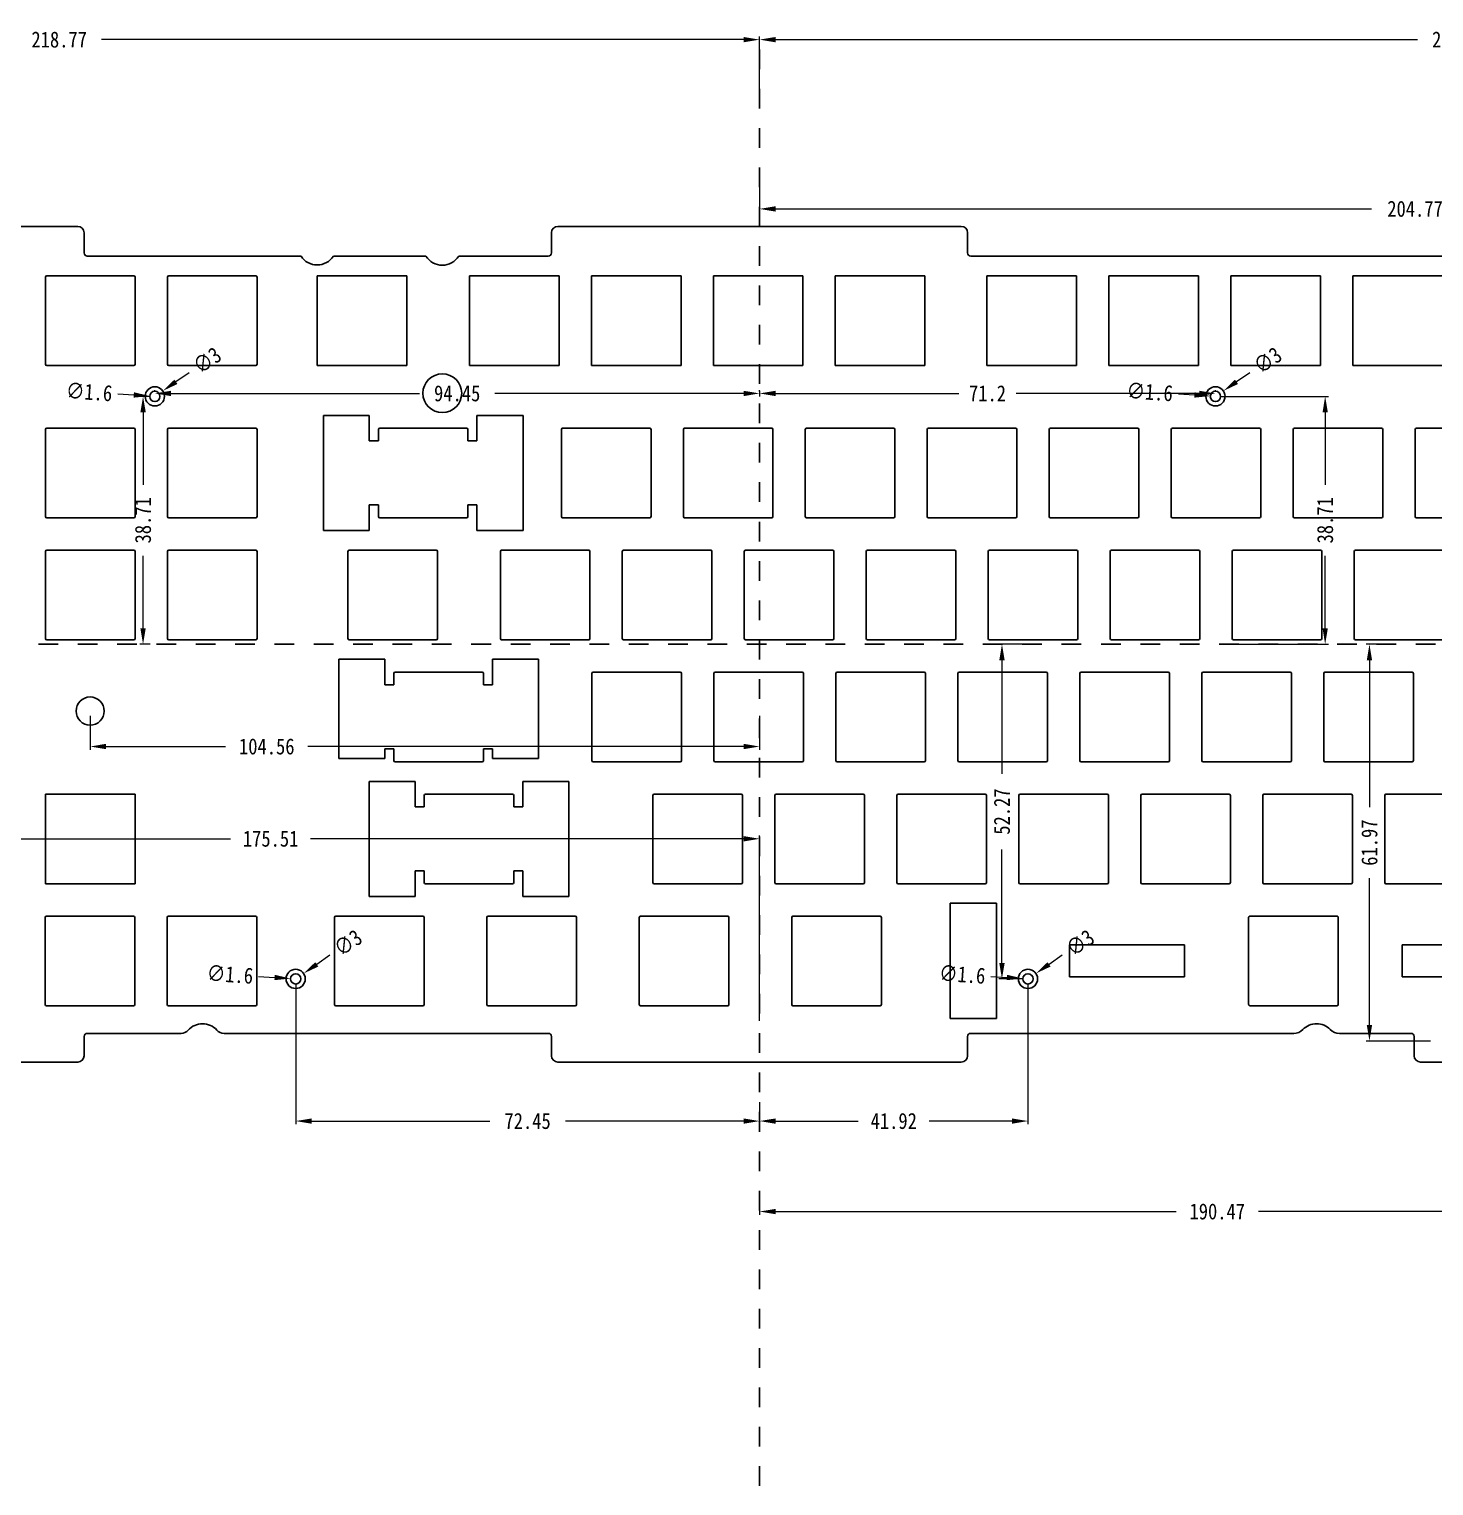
# Model space of a CAD drawing. Header units: millimetres. Extents: x 2158 to 4802, y -120 to 609.
# Drawn here: x 4322.4 to 4541.8, y 164.4 to 392 of the extents above; entities that cross this region are included whole.
import ezdxf

# ---------------------------------------------------------------- set-up
doc = ezdxf.new("R2010")
doc.units = ezdxf.units.MM
doc.header["$LTSCALE"] = 30.734
doc.header["$PDMODE"] = 3
doc.header["$PDSIZE"] = 8
doc.linetypes.add('HIDDEN', pattern=[0.2, 0.1, -0.1])
doc.layers.get('0').update_dxf_attribs({"linetype": 'CONTINUOUS'})
doc.layers.get('Defpoints').update_dxf_attribs({"linetype": 'CONTINUOUS'})
doc.styles.get("Standard").update_dxf_attribs({"font": 'txt', "width": 0.85})
doc.dimstyles.new('YanXiu', dxfattribs={"dimscale": 2.5, "dimtxt": 3, "dimasz": 2, "dimexe": 0.66, "dimexo": 0.66, "dimgap": 0.66, "dimtad": 0, "dimdsep": 46, "dimtxsty": 'STANDARD', "dimcen": 0, "dimclrd": 3, "dimclre": 6, "dimclrt": 3, "dimazin": 2, "dimtm": 1e-09, "dimtfac": 1, "dimtofl": 0, "dimtmove": 0, "dimatfit": 3, "dimfxl": 1, "dimlwd": 5, "dimlwe": 5, "dimarcsym": 0})

# ---------------------------------------------------------------- blocks, each defined once
blk = doc.blocks.new('*D379')
at = {"color": 3, "lineweight": 5}
for p, q in [((4436.46, 390.18), (4436.46, 390.83)), ((4438.96, 390.33), (4539.24, 390.33)), ((4652.73, 390.33), (4552.45, 390.33)), ((4655.23, 328.92), (4655.23, 390.83))]:
    blk.add_line(p, q, dxfattribs=at)
at = {"color": 3}
for points in [[(4438.96, 390.74), (4438.96, 389.91), (4436.46, 390.33)], [(4652.73, 390.74), (4652.73, 389.91), (4655.23, 390.33)]]:
    blk.add_solid(points, dxfattribs=at)
at = {"layer": 'Defpoints', "color": 0}
for p in [(4436.46, 390.33), (4436.46, 389.43), (4655.23, 328.17)]:
    blk.add_point(p, dxfattribs=at)
at = {"color": 3, "insert": (4545.84, 390.33), "char_height": 2.5, "attachment_point": 5}
blk.add_mtext('218.77', dxfattribs=at)
blk = doc.blocks.new('*D380')
at = {"color": 3, "lineweight": 5}
for p, q in [((4217.69, 329.39), (4217.69, 390.83)), ((4220.19, 390.33), (4320.47, 390.33)), ((4433.96, 390.33), (4333.68, 390.33)), ((4436.46, 382.06), (4436.46, 390.83))]:
    blk.add_line(p, q, dxfattribs=at)
at = {"color": 3}
for points in [[(4220.19, 390.74), (4220.19, 389.91), (4217.69, 390.33)], [(4433.96, 390.74), (4433.96, 389.91), (4436.46, 390.33)]]:
    blk.add_solid(points, dxfattribs=at)
at = {"layer": 'Defpoints', "color": 0}
for p in [(4436.46, 390.33), (4436.46, 381.31), (4217.69, 328.64)]:
    blk.add_point(p, dxfattribs=at)
at = {"color": 3, "insert": (4327.07, 390.33), "char_height": 2.5, "attachment_point": 5}
blk.add_mtext('218.77', dxfattribs=at)
blk = doc.blocks.new('*D382')
at = {"color": 3, "lineweight": 5}
for p, q in [((4341.26, 334.61), (4339.67, 334.61)), ((4340.17, 332.11), (4340.17, 320.8)), ((4340.17, 298.39), (4340.17, 309.71)), ((4341.26, 295.89), (4339.67, 295.89))]:
    blk.add_line(p, q, dxfattribs=at)
at = {"color": 3}
for points in [[(4339.75, 332.11), (4340.59, 332.11), (4340.17, 334.61)], [(4339.75, 298.39), (4340.59, 298.39), (4340.17, 295.89)]]:
    blk.add_solid(points, dxfattribs=at)
at = {"layer": 'Defpoints', "color": 0}
for p in [(4342.01, 334.61), (4340.17, 295.89), (4342.01, 295.89)]:
    blk.add_point(p, dxfattribs=at)
at = {"color": 3, "insert": (4340.17, 315.25), "char_height": 2.5, "attachment_point": 5, "rotation": 90}
blk.add_mtext('38.71', dxfattribs=at)
blk = doc.blocks.new('*D337')
at = {"color": 3, "lineweight": 5}
for p, q in [((4342.01, 335.36), (4342.01, 335.57)), ((4344.51, 335.07), (4383.33, 335.07)), ((4433.96, 335.07), (4395.13, 335.07)), ((4436.46, 335.36), (4436.46, 335.57))]:
    blk.add_line(p, q, dxfattribs=at)
at = {"color": 3}
for points in [[(4344.51, 335.48), (4344.51, 334.65), (4342.01, 335.07)], [(4433.96, 335.48), (4433.96, 334.65), (4436.46, 335.07)]]:
    blk.add_solid(points, dxfattribs=at)
at = {"layer": 'Defpoints', "color": 0}
for p in [(4342.01, 334.61), (4436.46, 335.07), (4436.46, 334.61)]:
    blk.add_point(p, dxfattribs=at)
at = {"color": 3, "insert": (4389.23, 335.07), "char_height": 2.5, "attachment_point": 5}
blk.add_mtext('94.45', dxfattribs=at)
blk = doc.blocks.new('*D383')
at = {"color": 3, "lineweight": 5}
for p, q in [((4436.46, 370.33), (4436.46, 363.39)), ((4641.23, 335.36), (4641.23, 364.39)), ((4438.96, 363.89), (4532.06, 363.89)), ((4638.73, 363.89), (4545.63, 363.89))]:
    blk.add_line(p, q, dxfattribs=at)
at = {"color": 3}
for points in [[(4438.96, 364.31), (4438.96, 363.47), (4436.46, 363.89)], [(4638.73, 364.31), (4638.73, 363.47), (4641.23, 363.89)]]:
    blk.add_solid(points, dxfattribs=at)
at = {"layer": 'Defpoints', "color": 0}
for p in [(4436.46, 371.08), (4436.46, 363.89), (4641.23, 334.61)]:
    blk.add_point(p, dxfattribs=at)
at = {"color": 3, "insert": (4538.84, 363.89), "char_height": 2.5, "attachment_point": 5}
blk.add_mtext('204.77', dxfattribs=at)
blk = doc.blocks.new('*D385')
at = {"color": 3, "lineweight": 5}
for p, q in [((4626.93, 242.87), (4626.93, 206.79)), ((4436.46, 209.33), (4436.46, 206.79)), ((4438.96, 207.29), (4501.52, 207.29)), ((4624.43, 207.29), (4514.38, 207.29))]:
    blk.add_line(p, q, dxfattribs=at)
at = {"color": 3}
for points in [[(4438.96, 207.7), (4438.96, 206.87), (4436.46, 207.29)], [(4624.43, 207.7), (4624.43, 206.87), (4626.93, 207.29)]]:
    blk.add_solid(points, dxfattribs=at)
at = {"layer": 'Defpoints', "color": 0}
for p in [(4626.93, 243.62), (4436.46, 210.08), (4436.46, 207.29)]:
    blk.add_point(p, dxfattribs=at)
at = {"color": 3, "insert": (4507.95, 207.29), "char_height": 2.5, "attachment_point": 5}
blk.add_mtext('190.47', dxfattribs=at)
blk = doc.blocks.new('*D386')
at = {"color": 3, "lineweight": 5}
for p, q in [((4477.63, 295.89), (4473.82, 295.89)), ((4474.32, 293.39), (4474.32, 275.66)), ((4474.32, 246.12), (4474.32, 263.86)), ((4477.63, 243.62), (4473.82, 243.62))]:
    blk.add_line(p, q, dxfattribs=at)
at = {"color": 3}
for points in [[(4473.9, 293.39), (4474.74, 293.39), (4474.32, 295.89)], [(4473.9, 246.12), (4474.74, 246.12), (4474.32, 243.62)]]:
    blk.add_solid(points, dxfattribs=at)
at = {"layer": 'Defpoints', "color": 0}
for p in [(4474.32, 295.89), (4478.38, 295.89), (4478.38, 243.62)]:
    blk.add_point(p, dxfattribs=at)
at = {"color": 3, "insert": (4474.32, 269.76), "char_height": 2.5, "attachment_point": 5, "rotation": 90}
blk.add_mtext('52.27', dxfattribs=at)
blk = doc.blocks.new('*D387')
at = {"color": 3, "lineweight": 5}
for p, q in [((4478.38, 242.87), (4478.38, 220.92)), ((4436.46, 224.38), (4436.46, 220.92)), ((4438.96, 221.42), (4451.87, 221.42)), ((4475.88, 221.42), (4462.97, 221.42))]:
    blk.add_line(p, q, dxfattribs=at)
at = {"color": 3}
for points in [[(4438.96, 221.83), (4438.96, 221), (4436.46, 221.42)], [(4475.88, 221.83), (4475.88, 221), (4478.38, 221.42)]]:
    blk.add_solid(points, dxfattribs=at)
at = {"layer": 'Defpoints', "color": 0}
for p in [(4478.38, 243.62), (4436.46, 225.13), (4436.46, 221.42)]:
    blk.add_point(p, dxfattribs=at)
at = {"color": 3, "insert": (4457.42, 221.42), "char_height": 2.5, "attachment_point": 5}
blk.add_mtext('41.92', dxfattribs=at)
blk = doc.blocks.new('*D388')
at = {"color": 3, "lineweight": 5}
for p, q in [((4364.01, 242.87), (4364.01, 220.92)), ((4366.51, 221.42), (4394.33, 221.42)), ((4433.96, 221.42), (4406.13, 221.42)), ((4436.46, 222.17), (4436.46, 221.92))]:
    blk.add_line(p, q, dxfattribs=at)
at = {"color": 3}
for points in [[(4366.51, 221.83), (4366.51, 221), (4364.01, 221.42)], [(4433.96, 221.83), (4433.96, 221), (4436.46, 221.42)]]:
    blk.add_solid(points, dxfattribs=at)
at = {"layer": 'Defpoints', "color": 0}
for p in [(4364.01, 243.62), (4364.01, 221.42), (4436.46, 221.42)]:
    blk.add_point(p, dxfattribs=at)
at = {"color": 3, "insert": (4400.23, 221.42), "char_height": 2.5, "attachment_point": 5}
blk.add_mtext('72.45', dxfattribs=at)
blk = doc.blocks.new('*D389')
at = {"color": 3, "lineweight": 5}
for p, q in [((4260.95, 244.37), (4260.95, 266.01)), ((4263.45, 265.51), (4353.83, 265.51)), ((4433.96, 265.51), (4366.34, 265.51)), ((4436.46, 237.05), (4436.46, 266.01))]:
    blk.add_line(p, q, dxfattribs=at)
at = {"color": 3}
for points in [[(4263.45, 265.93), (4263.45, 265.09), (4260.95, 265.51)], [(4433.96, 265.93), (4433.96, 265.09), (4436.46, 265.51)]]:
    blk.add_solid(points, dxfattribs=at)
at = {"layer": 'Defpoints', "color": 0}
for p in [(4436.46, 265.51), (4260.95, 243.62), (4436.46, 236.3)]:
    blk.add_point(p, dxfattribs=at)
at = {"color": 3, "insert": (4360.09, 265.51), "char_height": 2.5, "attachment_point": 5}
blk.add_mtext('175.51', dxfattribs=at)
blk = doc.blocks.new('*D390')
at = {"color": 3, "lineweight": 5}
for p, q in [((4331.9, 284.71), (4331.9, 279.42)), ((4436.46, 284.71), (4436.46, 279.42)), ((4334.4, 279.92), (4353.06, 279.92)), ((4433.96, 279.92), (4365.92, 279.92))]:
    blk.add_line(p, q, dxfattribs=at)
at = {"color": 3}
for points in [[(4334.4, 280.34), (4334.4, 279.5), (4331.9, 279.92)], [(4433.96, 280.34), (4433.96, 279.5), (4436.46, 279.92)]]:
    blk.add_solid(points, dxfattribs=at)
at = {"layer": 'Defpoints', "color": 0}
for p in [(4331.9, 285.46), (4436.46, 285.46), (4436.46, 279.92)]:
    blk.add_point(p, dxfattribs=at)
at = {"color": 3, "insert": (4359.49, 279.92), "char_height": 2.5, "attachment_point": 5}
blk.add_mtext('104.56', dxfattribs=at)
blk = doc.blocks.new('*D391')
at = {"color": 3, "lineweight": 5}
for p, q in [((4535.21, 295.89), (4531.22, 295.89)), ((4531.72, 293.39), (4531.72, 270.45)), ((4531.72, 236.42), (4531.72, 259.36)), ((4541.25, 233.92), (4531.22, 233.92))]:
    blk.add_line(p, q, dxfattribs=at)
at = {"color": 3}
for points in [[(4531.3, 293.39), (4532.13, 293.39), (4531.72, 295.89)], [(4531.3, 236.42), (4532.13, 236.42), (4531.72, 233.92)]]:
    blk.add_solid(points, dxfattribs=at)
at = {"layer": 'Defpoints', "color": 0}
for p in [(4531.72, 295.89), (4535.96, 295.89), (4542, 233.92)]:
    blk.add_point(p, dxfattribs=at)
at = {"color": 3, "insert": (4531.72, 264.91), "char_height": 2.5, "attachment_point": 5, "rotation": 90}
blk.add_mtext('61.97', dxfattribs=at)
blk = doc.blocks.new('*D407')
at = {"color": 3, "lineweight": 5}
for p, q in [((4436.46, 335.48), (4436.46, 334.57)), ((4438.96, 335.07), (4467.58, 335.07)), ((4505.16, 335.07), (4476.54, 335.07)), ((4507.66, 335.36), (4507.66, 335.57))]:
    blk.add_line(p, q, dxfattribs=at)
at = {"color": 3}
for points in [[(4438.96, 335.48), (4438.96, 334.65), (4436.46, 335.07)], [(4505.16, 335.48), (4505.16, 334.65), (4507.66, 335.07)]]:
    blk.add_solid(points, dxfattribs=at)
at = {"layer": 'Defpoints', "color": 0}
for p in [(4436.46, 336.23), (4436.46, 335.07), (4507.66, 334.61)]:
    blk.add_point(p, dxfattribs=at)
at = {"color": 3, "insert": (4472.06, 335.07), "char_height": 2.5, "attachment_point": 5}
blk.add_mtext('71.2', dxfattribs=at)
blk = doc.blocks.new('*D408')
at = {"color": 3, "lineweight": 5}
for p, q in [((4508.41, 334.61), (4525.3, 334.61)), ((4524.8, 332.11), (4524.8, 320.8)), ((4524.8, 298.39), (4524.8, 309.71)), ((4510.12, 295.89), (4525.3, 295.89))]:
    blk.add_line(p, q, dxfattribs=at)
at = {"color": 3}
for points in [[(4524.39, 332.11), (4525.22, 332.11), (4524.8, 334.61)], [(4524.39, 298.39), (4525.22, 298.39), (4524.8, 295.89)]]:
    blk.add_solid(points, dxfattribs=at)
at = {"layer": 'Defpoints', "color": 0}
for p in [(4507.66, 334.61), (4509.37, 295.89), (4524.8, 295.89)]:
    blk.add_point(p, dxfattribs=at)
at = {"color": 3, "insert": (4524.8, 315.25), "char_height": 2.5, "attachment_point": 5, "rotation": 90}
blk.add_mtext('38.71', dxfattribs=at)
blk = doc.blocks.new('*D340')
at = {"color": 3, "lineweight": 5}
blk.add_line((4513.01, 338.3), (4510.95, 336.88), dxfattribs=at)
at = {"color": 3}
blk.add_solid([(4510.72, 337.22), (4511.19, 336.54), (4508.9, 335.46)], dxfattribs=at)
at = {"layer": 'Defpoints', "color": 0}
for p in [(4508.9, 335.46), (4506.43, 333.76)]:
    blk.add_point(p, dxfattribs=at)
at = {"color": 3, "insert": (4515.83, 340.24), "char_height": 2.5, "attachment_point": 5, "rotation": 34.5956}
blk.add_mtext('∅3', dxfattribs=at)
blk = doc.blocks.new('*D341')
at = {"color": 3, "lineweight": 5}
blk.add_line((4501.87, 335), (4504.37, 334.83), dxfattribs=at)
at = {"color": 3}
blk.add_solid([(4504.4, 335.25), (4504.34, 334.41), (4506.86, 334.66)], dxfattribs=at)
at = {"layer": 'Defpoints', "color": 0}
for p in [(4506.86, 334.66), (4508.46, 334.55)]:
    blk.add_point(p, dxfattribs=at)
at = {"color": 3, "insert": (4497.4, 335.3), "char_height": 2.5, "attachment_point": 5, "rotation": 356.1306}
blk.add_mtext('∅1.6', dxfattribs=at)
blk = doc.blocks.new('*D342')
at = {"color": 3, "lineweight": 5}
blk.add_line((4347.36, 338.3), (4345.3, 336.88), dxfattribs=at)
at = {"color": 3}
blk.add_solid([(4345.06, 337.22), (4345.54, 336.54), (4343.24, 335.46)], dxfattribs=at)
at = {"layer": 'Defpoints', "color": 0}
for p in [(4343.24, 335.46), (4340.77, 333.76)]:
    blk.add_point(p, dxfattribs=at)
at = {"color": 3, "insert": (4350.18, 340.24), "char_height": 2.5, "attachment_point": 5, "rotation": 34.5956}
blk.add_mtext('∅3', dxfattribs=at)
blk = doc.blocks.new('*D343')
at = {"color": 3, "lineweight": 5}
blk.add_line((4336.22, 335), (4338.72, 334.83), dxfattribs=at)
at = {"color": 3}
blk.add_solid([(4338.74, 335.25), (4338.69, 334.41), (4341.21, 334.66)], dxfattribs=at)
at = {"layer": 'Defpoints', "color": 0}
for p in [(4341.21, 334.66), (4342.81, 334.55)]:
    blk.add_point(p, dxfattribs=at)
at = {"color": 3, "insert": (4331.75, 335.3), "char_height": 2.5, "attachment_point": 5, "rotation": 356.1306}
blk.add_mtext('∅1.6', dxfattribs=at)
blk = doc.blocks.new('*D348')
at = {"color": 3, "lineweight": 5}
blk.add_line((4369.36, 247.31), (4367.3, 245.89), dxfattribs=at)
at = {"color": 3}
blk.add_solid([(4367.06, 246.24), (4367.54, 245.55), (4365.24, 244.47)], dxfattribs=at)
at = {"layer": 'Defpoints', "color": 0}
for p in [(4365.24, 244.47), (4362.77, 242.77)]:
    blk.add_point(p, dxfattribs=at)
at = {"color": 3, "insert": (4372.18, 249.26), "char_height": 2.5, "attachment_point": 5, "rotation": 34.5956}
blk.add_mtext('∅3', dxfattribs=at)
blk = doc.blocks.new('*D349')
at = {"color": 3, "lineweight": 5}
blk.add_line((4358.22, 244.01), (4360.72, 243.84), dxfattribs=at)
at = {"color": 3}
blk.add_solid([(4360.74, 244.26), (4360.69, 243.43), (4363.21, 243.68)], dxfattribs=at)
at = {"layer": 'Defpoints', "color": 0}
for p in [(4363.21, 243.68), (4364.81, 243.57)]:
    blk.add_point(p, dxfattribs=at)
at = {"color": 3, "insert": (4353.75, 244.32), "char_height": 2.5, "attachment_point": 5, "rotation": 356.1306}
blk.add_mtext('∅1.6', dxfattribs=at)
blk = doc.blocks.new('*D350')
at = {"color": 3, "linetype": 'Continuous', "lineweight": 5}
blk.add_line((4483.73, 247.31), (4481.67, 245.89), dxfattribs=at)
at = {"color": 3, "linetype": 'Continuous'}
blk.add_solid([(4481.44, 246.24), (4481.91, 245.55), (4479.61, 244.47)], dxfattribs=at)
at = {"layer": 'Defpoints', "color": 0, "linetype": 'Continuous'}
for p in [(4479.61, 244.47), (4477.14, 242.77)]:
    blk.add_point(p, dxfattribs=at)
at = {"color": 3, "linetype": 'Continuous', "insert": (4486.55, 249.26), "char_height": 2.5, "attachment_point": 5, "rotation": 34.5956}
blk.add_mtext('∅3', dxfattribs=at)
blk = doc.blocks.new('*D351')
at = {"color": 3, "linetype": 'Continuous', "lineweight": 5}
blk.add_line((4472.59, 244.01), (4475.09, 243.84), dxfattribs=at)
at = {"color": 3, "linetype": 'Continuous'}
blk.add_solid([(4475.12, 244.26), (4475.06, 243.43), (4477.58, 243.68)], dxfattribs=at)
at = {"layer": 'Defpoints', "color": 0, "linetype": 'Continuous'}
for p in [(4477.58, 243.68), (4479.18, 243.57)]:
    blk.add_point(p, dxfattribs=at)
at = {"color": 3, "linetype": 'Continuous', "insert": (4468.12, 244.32), "char_height": 2.5, "attachment_point": 5, "rotation": 356.1306}
blk.add_mtext('∅1.6', dxfattribs=at)

msp = doc.modelspace()

# ---------------------------------------------------------------- linework, layer by layer
at = {"color": 6, "linetype": 'HIDDEN'}
for p, q in [((4436.45932, 164.44182), (4436.45932, 389.42887)), ((4726.44068, 295.89429), (4208.18146, 295.89429))]:
    msp.add_line(p, q, dxfattribs=at)
at = {"color": 7, "linetype": 'Continuous'}
for p, q in [((4266.85649, 361.16619), (4329.95649, 361.16619)), ((4330.95649, 357.00946), (4330.95649, 360.16619)), ((4403.96099, 360.16619), (4403.96099, 357.00946)), ((4404.96099, 361.16619), (4467.96099, 361.16619)), ((4468.96099, 357.00946), (4468.96099, 360.16619)), ((4331.45649, 356.50946), (4364.83987, 356.50946)), ((4369.89034, 356.50946), (4384.3426, 356.50946)), ((4389.46761, 356.50946), (4403.46099, 356.50946)), ((4469.46099, 356.50946), (4550.72382, 356.50946)), ((4324.91858, 353.22909), (4324.91858, 339.62909)), ((4338.71858, 353.42909), (4325.11858, 353.42909)), ((4338.91858, 339.62909), (4338.91858, 353.22909)), ((4343.96858, 353.22909), (4343.96858, 339.62909)), ((4357.76858, 353.42909), (4344.16858, 353.42909)), ((4357.96858, 339.62909), (4357.96858, 353.22909)), ((4367.35382, 339.42909), (4367.35382, 353.42909)), ((4367.35382, 353.42909), (4381.35382, 353.42909)), ((4381.35382, 353.42909), (4381.35382, 339.42909)), ((4391.14182, 339.42909), (4391.14182, 353.42909)), ((4391.14182, 353.42909), (4405.14182, 353.42909)), ((4405.14182, 353.42909), (4405.14182, 339.42909)), ((4410.19182, 339.42909), (4410.19182, 353.42909)), ((4410.19182, 353.42909), (4424.19182, 353.42909)), ((4424.19182, 353.42909), (4424.19182, 339.42909)), ((4429.24182, 339.42909), (4429.24182, 353.42909)), ((4429.24182, 353.42909), (4443.24182, 353.42909)), ((4443.24182, 353.42909), (4443.24182, 339.42909)), ((4448.29182, 339.42909), (4448.29182, 353.42909)), ((4448.29182, 353.42909), (4462.29182, 353.42909)), ((4462.29182, 353.42909), (4462.29182, 339.42909)), ((4471.95182, 339.42909), (4471.95182, 353.42909)), ((4471.95182, 353.42909), (4485.95182, 353.42909)), ((4485.95182, 353.42909), (4485.95182, 339.42909)), ((4491.00182, 339.42909), (4491.00182, 353.42909)), ((4491.00182, 353.42909), (4505.00182, 353.42909)), ((4505.00182, 353.42909), (4505.00182, 339.42909)), ((4510.05182, 353.42909), (4524.05182, 353.42909)), ((4510.05182, 339.42909), (4510.05182, 353.42909)), ((4524.05182, 353.42909), (4524.05182, 339.42909)), ((4529.10182, 353.42909), (4543.10182, 353.42909)), ((4529.10182, 339.42909), (4529.10182, 353.42909)), ((4325.11858, 339.42909), (4338.71858, 339.42909)), ((4344.16858, 339.42909), (4357.76858, 339.42909)), ((4381.35382, 339.42909), (4367.35382, 339.42909)), ((4405.14182, 339.42909), (4391.14182, 339.42909)), ((4424.19182, 339.42909), (4410.19182, 339.42909)), ((4443.24182, 339.42909), (4429.24182, 339.42909)), ((4462.29182, 339.42909), (4448.29182, 339.42909)), ((4485.95182, 339.42909), (4471.95182, 339.42909)), ((4505.00182, 339.42909), (4491.00182, 339.42909)), ((4524.05182, 339.42909), (4510.05182, 339.42909)), ((4543.10182, 339.42909), (4529.10182, 339.42909)), ((4375.49546, 331.64574), (4368.35218, 331.64574)), ((4368.35218, 331.64574), (4368.35218, 313.64574)), ((4375.49546, 327.64574), (4375.49546, 331.64574)), ((4392.32382, 331.64574), (4392.32382, 327.64574)), ((4399.52382, 331.64574), (4392.32382, 331.64574)), ((4399.52382, 313.64574), (4399.52382, 331.64574)), ((4324.91882, 329.43074), (4324.91882, 315.83074)), ((4338.71882, 329.63074), (4325.11882, 329.63074)), ((4338.91882, 315.83074), (4338.91882, 329.43074)), ((4343.96882, 329.43074), (4343.96882, 315.83074)), ((4357.76882, 329.63074), (4344.16882, 329.63074)), ((4357.96882, 315.83074), (4357.96882, 329.43074)), ((4376.93882, 327.64574), (4375.49546, 327.64574)), ((4376.93882, 327.64574), (4376.93882, 329.43074)), ((4377.13882, 329.63074), (4390.70882, 329.63074)), ((4390.90882, 329.43074), (4390.90882, 327.64574)), ((4392.32382, 327.64574), (4390.90882, 327.64574)), ((4405.50382, 329.43074), (4405.50382, 315.83074)), ((4419.30382, 329.63074), (4405.70382, 329.63074)), ((4419.50382, 315.83074), (4419.50382, 329.43074)), ((4424.55382, 329.43074), (4424.55382, 315.83074)), ((4438.35382, 329.63074), (4424.75382, 329.63074)), ((4438.55382, 315.83074), (4438.55382, 329.43074)), ((4443.60382, 329.43074), (4443.60382, 315.83074)), ((4457.40382, 329.63074), (4443.80382, 329.63074)), ((4457.60382, 315.83074), (4457.60382, 329.43074)), ((4462.65382, 329.43074), (4462.65382, 315.83074)), ((4476.45382, 329.63074), (4462.85382, 329.63074)), ((4476.65382, 315.83074), (4476.65382, 329.43074)), ((4481.70382, 329.43074), (4481.70382, 315.83074)), ((4495.50382, 329.63074), (4481.90382, 329.63074)), ((4495.70382, 315.83074), (4495.70382, 329.43074)), ((4500.75382, 329.43074), (4500.75382, 315.83074)), ((4514.55382, 329.63074), (4500.95382, 329.63074)), ((4514.75382, 315.83074), (4514.75382, 329.43074)), ((4519.80382, 329.43074), (4519.80382, 315.83074)), ((4533.60382, 329.63074), (4520.00382, 329.63074)), ((4533.80382, 315.83074), (4533.80382, 329.43074)), ((4538.85382, 329.43074), (4538.85382, 315.83074)), ((4552.65382, 329.63074), (4539.05382, 329.63074)), ((4375.49546, 317.64574), (4376.93882, 317.64574)), ((4375.49546, 313.64574), (4375.49546, 317.64574)), ((4376.93882, 315.83074), (4376.93882, 317.64574)), ((4390.90882, 317.64574), (4392.32382, 317.64574)), ((4390.90882, 317.64574), (4390.90882, 315.83074)), ((4392.32382, 317.64574), (4392.32382, 313.64574)), ((4325.11882, 315.63074), (4338.71882, 315.63074)), ((4344.16882, 315.63074), (4357.76882, 315.63074)), ((4390.70882, 315.63074), (4377.13882, 315.63074)), ((4405.70382, 315.63074), (4419.30382, 315.63074)), ((4424.75382, 315.63074), (4438.35382, 315.63074)), ((4443.80382, 315.63074), (4457.40382, 315.63074)), ((4462.85382, 315.63074), (4476.45382, 315.63074)), ((4481.90382, 315.63074), (4495.50382, 315.63074)), ((4500.95382, 315.63074), (4514.55382, 315.63074)), ((4520.00382, 315.63074), (4533.60382, 315.63074)), ((4539.05382, 315.63074), (4552.65382, 315.63074)), ((4368.35218, 313.64574), (4375.49546, 313.64574)), ((4392.32382, 313.64574), (4399.52382, 313.64574)), ((4324.91882, 310.38074), (4324.91882, 296.78074)), ((4338.71882, 310.58074), (4325.11882, 310.58074)), ((4338.91882, 296.78074), (4338.91882, 310.38074)), ((4343.96882, 310.38074), (4343.96882, 296.78074)), ((4357.76882, 310.58074), (4344.16882, 310.58074)), ((4357.96882, 296.78074), (4357.96882, 310.38074)), ((4372.17382, 310.38074), (4372.17382, 296.78074)), ((4385.97382, 310.58074), (4372.37382, 310.58074)), ((4386.17382, 296.78074), (4386.17382, 310.38074)), ((4395.97382, 310.38074), (4395.97382, 296.78074)), ((4409.77382, 310.58074), (4396.17382, 310.58074)), ((4409.97382, 296.78074), (4409.97382, 310.38074)), ((4415.02382, 310.38074), (4415.02382, 296.78074)), ((4428.82382, 310.58074), (4415.22382, 310.58074)), ((4429.02382, 296.78074), (4429.02382, 310.38074)), ((4434.07382, 310.38074), (4434.07382, 296.78074)), ((4447.87382, 310.58074), (4434.27382, 310.58074)), ((4448.07382, 296.78074), (4448.07382, 310.38074)), ((4453.12382, 310.38074), (4453.12382, 296.78074)), ((4466.92382, 310.58074), (4453.32382, 310.58074)), ((4467.12382, 296.78074), (4467.12382, 310.38074)), ((4472.17382, 310.38074), (4472.17382, 296.78074)), ((4485.97382, 310.58074), (4472.37382, 310.58074)), ((4486.17382, 296.78074), (4486.17382, 310.38074)), ((4491.22382, 310.38074), (4491.22382, 296.78074)), ((4505.02382, 310.58074), (4491.42382, 310.58074)), ((4505.22382, 296.78074), (4505.22382, 310.38074)), ((4510.27382, 310.38074), (4510.27382, 296.78074)), ((4524.07382, 310.58074), (4510.47382, 310.58074)), ((4524.27382, 296.78074), (4524.27382, 310.38074)), ((4529.32382, 310.38074), (4529.32382, 296.78074)), ((4543.12382, 310.58074), (4529.52382, 310.58074)), ((4325.11882, 296.58074), (4338.71882, 296.58074)), ((4344.16882, 296.58074), (4357.76882, 296.58074)), ((4372.37382, 296.58074), (4385.97382, 296.58074)), ((4396.17382, 296.58074), (4409.77382, 296.58074)), ((4415.22382, 296.58074), (4428.82382, 296.58074)), ((4434.27382, 296.58074), (4447.87382, 296.58074)), ((4453.32382, 296.58074), (4466.92382, 296.58074)), ((4472.37382, 296.58074), (4485.97382, 296.58074)), ((4491.42382, 296.58074), (4505.02382, 296.58074)), ((4510.47382, 296.58074), (4524.07382, 296.58074)), ((4529.52382, 296.58074), (4543.12382, 296.58074)), ((4377.92382, 293.54574), (4370.72382, 293.54574)), ((4370.72382, 293.54574), (4370.72382, 278.04574)), ((4377.92382, 289.54574), (4377.92382, 293.54574)), ((4401.92382, 293.54574), (4394.72382, 293.54574)), ((4394.72382, 293.54574), (4394.72382, 289.54574)), ((4401.92382, 278.04574), (4401.92382, 293.54574)), ((4379.32382, 289.54574), (4379.32382, 291.33074)), ((4379.52382, 291.53074), (4393.12382, 291.53074)), ((4393.32382, 291.33074), (4393.32382, 289.54574)), ((4410.27382, 291.33074), (4410.27382, 277.73074)), ((4424.07382, 291.53074), (4410.47382, 291.53074)), ((4424.27382, 277.73074), (4424.27382, 291.33074)), ((4429.32382, 291.33074), (4429.32382, 277.73074)), ((4443.12382, 291.53074), (4429.52382, 291.53074)), ((4443.32382, 277.73074), (4443.32382, 291.33074)), ((4448.37382, 291.33074), (4448.37382, 277.73074)), ((4462.17382, 291.53074), (4448.57382, 291.53074)), ((4462.37382, 277.73074), (4462.37382, 291.33074)), ((4467.42382, 291.33074), (4467.42382, 277.73074)), ((4481.22382, 291.53074), (4467.62382, 291.53074)), ((4481.42382, 277.73074), (4481.42382, 291.33074)), ((4486.47382, 291.33074), (4486.47382, 277.73074)), ((4500.27382, 291.53074), (4486.67382, 291.53074)), ((4500.47382, 277.73074), (4500.47382, 291.33074)), ((4505.52382, 291.33074), (4505.52382, 277.73074)), ((4519.32382, 291.53074), (4505.72382, 291.53074)), ((4519.52382, 277.73074), (4519.52382, 291.33074)), ((4524.57382, 291.33074), (4524.57382, 277.73074)), ((4538.37382, 291.53074), (4524.77382, 291.53074)), ((4538.57382, 277.73074), (4538.57382, 291.33074)), ((4379.32382, 289.54574), (4377.92382, 289.54574)), ((4394.72382, 289.54574), (4393.32382, 289.54574)), ((4370.72382, 278.04574), (4377.92382, 278.04574)), ((4377.92382, 279.54574), (4379.32382, 279.54574)), ((4377.92382, 278.04574), (4377.92382, 279.54574)), ((4379.32382, 277.73074), (4379.32382, 279.54574)), ((4393.32382, 279.54574), (4394.72382, 279.54574)), ((4393.32382, 279.54574), (4393.32382, 277.73074)), ((4394.72382, 279.54574), (4394.72382, 278.04574)), ((4394.72382, 278.04574), (4401.92382, 278.04574)), ((4393.12382, 277.53074), (4379.52382, 277.53074)), ((4410.47382, 277.53074), (4424.07382, 277.53074)), ((4429.52382, 277.53074), (4443.12382, 277.53074)), ((4448.57382, 277.53074), (4462.17382, 277.53074)), ((4467.62382, 277.53074), (4481.22382, 277.53074)), ((4486.67382, 277.53074), (4500.27382, 277.53074)), ((4505.72382, 277.53074), (4519.32382, 277.53074)), ((4524.77382, 277.53074), (4538.37382, 277.53074)), ((4382.67382, 274.48074), (4375.47382, 274.48074)), ((4375.47382, 274.48074), (4375.47382, 256.48074)), ((4382.67382, 270.48074), (4382.67382, 274.48074)), ((4406.67382, 274.48074), (4399.47382, 274.48074)), ((4399.47382, 274.48074), (4399.47382, 270.48074)), ((4406.67382, 256.48074), (4406.67382, 274.48074)), ((4338.91882, 272.48074), (4324.91882, 272.48074)), ((4324.91882, 272.48074), (4324.91882, 258.48074)), ((4338.91882, 258.48074), (4338.91882, 272.48074)), ((4384.07382, 270.48074), (4384.07382, 272.28074)), ((4384.27382, 272.48074), (4397.87382, 272.48074)), ((4398.07382, 272.28074), (4398.07382, 270.48074)), ((4419.79382, 272.28074), (4419.79382, 258.68074)), ((4433.59382, 272.48074), (4419.99382, 272.48074)), ((4433.79382, 258.68074), (4433.79382, 272.28074)), ((4438.84382, 272.28074), (4438.84382, 258.68074)), ((4452.64382, 272.48074), (4439.04382, 272.48074)), ((4452.84382, 258.68074), (4452.84382, 272.28074)), ((4457.89382, 272.28074), (4457.89382, 258.68074)), ((4471.69382, 272.48074), (4458.09382, 272.48074)), ((4471.89382, 258.68074), (4471.89382, 272.28074)), ((4476.94382, 272.28074), (4476.94382, 258.68074)), ((4490.74382, 272.48074), (4477.14382, 272.48074)), ((4490.94382, 258.68074), (4490.94382, 272.28074)), ((4495.99382, 272.28074), (4495.99382, 258.68074)), ((4509.79382, 272.48074), (4496.19382, 272.48074)), ((4509.99382, 258.68074), (4509.99382, 272.28074)), ((4515.04382, 272.28074), (4515.04382, 258.68074)), ((4528.84382, 272.48074), (4515.24382, 272.48074)), ((4529.04382, 258.68074), (4529.04382, 272.28074)), ((4534.09382, 272.28074), (4534.09382, 258.68074)), ((4547.89382, 272.48074), (4534.29382, 272.48074)), ((4384.07382, 270.48074), (4382.67382, 270.48074)), ((4399.47382, 270.48074), (4398.07382, 270.48074)), ((4382.67382, 260.48074), (4384.07382, 260.48074)), ((4382.67382, 256.48074), (4382.67382, 260.48074)), ((4384.07382, 258.68074), (4384.07382, 260.48074)), ((4398.07382, 260.48074), (4399.47382, 260.48074)), ((4398.07382, 260.48074), (4398.07382, 258.68074)), ((4399.47382, 260.48074), (4399.47382, 256.48074)), ((4324.91882, 258.48074), (4338.91882, 258.48074)), ((4397.87382, 258.48074), (4384.27382, 258.48074)), ((4419.99382, 258.48074), (4433.59382, 258.48074)), ((4439.04382, 258.48074), (4452.64382, 258.48074)), ((4458.09382, 258.48074), (4471.69382, 258.48074)), ((4477.14382, 258.48074), (4490.74382, 258.48074)), ((4496.19382, 258.48074), (4509.79382, 258.48074)), ((4515.24382, 258.48074), (4528.84382, 258.48074)), ((4534.29382, 258.48074), (4547.89382, 258.48074)), ((4375.47382, 256.48074), (4382.67382, 256.48074)), ((4399.47382, 256.48074), (4406.67382, 256.48074)), ((4473.44632, 255.43074), (4466.24632, 255.43074)), ((4466.24632, 255.43074), (4466.24632, 237.43074)), ((4473.44632, 237.43074), (4473.44632, 255.43074)), ((4324.87882, 253.23074), (4324.87882, 239.63074)), ((4338.67882, 253.43074), (4325.07882, 253.43074)), ((4338.87882, 239.63074), (4338.87882, 253.23074)), ((4343.92882, 253.23074), (4343.92882, 239.63074)), ((4357.72882, 253.43074), (4344.12882, 253.43074)), ((4357.92882, 239.63074), (4357.92882, 253.23074)), ((4370.07882, 253.23074), (4370.07882, 239.63074)), ((4383.87882, 253.43074), (4370.27882, 253.43074)), ((4384.07882, 239.63074), (4384.07882, 253.23074)), ((4393.87882, 253.23074), (4393.87882, 239.63074)), ((4407.67882, 253.43074), (4394.07882, 253.43074)), ((4407.87882, 239.63074), (4407.87882, 253.23074)), ((4417.67882, 253.23074), (4417.67882, 239.63074)), ((4431.47882, 253.43074), (4417.87882, 253.43074)), ((4431.67882, 239.63074), (4431.67882, 253.23074)), ((4441.47882, 253.23074), (4441.47882, 239.63074)), ((4455.27882, 253.43074), (4441.67882, 253.43074)), ((4455.47882, 239.63074), (4455.47882, 253.23074)), ((4512.84632, 253.23074), (4512.84632, 239.63074)), ((4526.64632, 253.43074), (4513.04632, 253.43074)), ((4526.84632, 239.63074), (4526.84632, 253.23074)), ((4502.84632, 248.93074), (4484.84632, 248.93074)), ((4484.84632, 248.93074), (4484.84632, 243.93074)), ((4502.84632, 243.93074), (4502.84632, 248.93074)), ((4536.84632, 248.93074), (4536.84632, 243.93074)), ((4554.84632, 248.93074), (4536.84632, 248.93074)), ((4484.84632, 243.93074), (4502.84632, 243.93074)), ((4536.84632, 243.93074), (4554.84632, 243.93074)), ((4325.07882, 239.43074), (4338.67882, 239.43074)), ((4344.12882, 239.43074), (4357.72882, 239.43074)), ((4370.27882, 239.43074), (4383.87882, 239.43074)), ((4394.07882, 239.43074), (4407.67882, 239.43074)), ((4417.87882, 239.43074), (4431.47882, 239.43074)), ((4441.67882, 239.43074), (4455.27882, 239.43074)), ((4513.04632, 239.43074), (4526.64632, 239.43074)), ((4473.43882, 237.43074), (4466.23882, 237.43074)), ((4466.24632, 237.43074), (4473.44632, 237.43074)), ((4330.95649, 234.62239), (4330.95649, 231.62239)), ((4346.10418, 235.12239), (4331.45649, 235.12239)), ((4403.46099, 235.12239), (4352.81212, 235.12239)), ((4403.96099, 231.62239), (4403.96099, 234.62239)), ((4468.96099, 234.62239), (4468.96099, 231.62239)), ((4519.89325, 235.12239), (4469.46099, 235.12239)), ((4527.03439, 235.12239), (4538.19882, 235.12239)), ((4538.69882, 234.62239), (4538.69882, 231.62239)), ((4329.95649, 230.62239), (4266.95649, 230.62239)), ((4467.96099, 230.62239), (4404.96099, 230.62239)), ((4547.96385, 230.62239), (4539.69882, 230.62239))]:
    msp.add_line(p, q, dxfattribs=at)
for centre, radius in [((4386.90511, 335.10078), 3.03144), ((4342.00882, 334.60739), 1.5), ((4342.00882, 334.60739), 0.8), ((4507.66131, 334.60739), 1.5), ((4507.66131, 334.60739), 0.8), ((4331.90382, 285.46239), 2.2), ((4364.00882, 243.62224), 1.5), ((4364.00882, 243.62224), 0.8), ((4478.37967, 243.62224), 1.5), ((4478.37967, 243.62224), 0.8)]:
    msp.add_circle(centre, radius, dxfattribs=at)
for centre, radius, start, end in [((4329.95649, 360.16619), 1, 0, 90), ((4404.96099, 360.16619), 1, 90, 180), ((4467.96099, 360.16619), 1, 0, 90), ((4331.45649, 357.00946), 0.5, 180, 270), ((4367.36511, 358.12909), 3, 212.6751556, 327.3248444), ((4386.90511, 358.12909), 3.03144, 212.2948564, 327.7051436), ((4403.46099, 357.00946), 0.5, 270, 0), ((4469.46099, 357.00946), 0.5, 180, 270), ((4325.11858, 353.22909), 0.2, 90, 180), ((4338.71858, 353.22909), 0.2, 0, 90), ((4344.16858, 353.22909), 0.2, 90, 180), ((4357.76858, 353.22909), 0.2, 0, 90), ((4325.11858, 339.62909), 0.2, 180, 270), ((4338.71858, 339.62909), 0.2, 270, 0), ((4344.16858, 339.62909), 0.2, 180, 270), ((4357.76858, 339.62909), 0.2, 270, 0), ((4325.11882, 329.43074), 0.2, 90, 180), ((4338.71882, 329.43074), 0.2, 0, 90), ((4344.16882, 329.43074), 0.2, 90, 180), ((4357.76882, 329.43074), 0.2, 0, 90), ((4377.13882, 329.43074), 0.2, 90, 180), ((4390.70882, 329.43074), 0.2, 0, 90), ((4405.70382, 329.43074), 0.2, 90, 180), ((4419.30382, 329.43074), 0.2, 0, 90), ((4424.75382, 329.43074), 0.2, 90, 180), ((4438.35382, 329.43074), 0.2, 0, 90), ((4443.80382, 329.43074), 0.2, 90, 180), ((4457.40382, 329.43074), 0.2, 0, 90), ((4462.85382, 329.43074), 0.2, 90, 180), ((4476.45382, 329.43074), 0.2, 0, 90), ((4481.90382, 329.43074), 0.2, 90, 180), ((4495.50382, 329.43074), 0.2, 0, 90), ((4500.95382, 329.43074), 0.2, 90, 180), ((4514.55382, 329.43074), 0.2, 0, 90), ((4520.00382, 329.43074), 0.2, 90, 180), ((4533.60382, 329.43074), 0.2, 0, 90), ((4539.05382, 329.43074), 0.2, 90, 180), ((4325.11882, 315.83074), 0.2, 180, 270), ((4338.71882, 315.83074), 0.2, 270, 0), ((4344.16882, 315.83074), 0.2, 180, 270), ((4357.76882, 315.83074), 0.2, 270, 0), ((4377.13882, 315.83074), 0.2, 180, 270), ((4390.70882, 315.83074), 0.2, 270, 0), ((4405.70382, 315.83074), 0.2, 180, 270), ((4419.30382, 315.83074), 0.2, 270, 0), ((4424.75382, 315.83074), 0.2, 180, 270), ((4438.35382, 315.83074), 0.2, 270, 0), ((4443.80382, 315.83074), 0.2, 180, 270), ((4457.40382, 315.83074), 0.2, 270, 0), ((4462.85382, 315.83074), 0.2, 180, 270), ((4476.45382, 315.83074), 0.2, 270, 0), ((4481.90382, 315.83074), 0.2, 180, 270), ((4495.50382, 315.83074), 0.2, 270, 0), ((4500.95382, 315.83074), 0.2, 180, 270), ((4514.55382, 315.83074), 0.2, 270, 0), ((4520.00382, 315.83074), 0.2, 180, 270), ((4533.60382, 315.83074), 0.2, 270, 0), ((4539.05382, 315.83074), 0.2, 180, 270), ((4325.11882, 310.38074), 0.2, 90, 180), ((4338.71882, 310.38074), 0.2, 0, 90), ((4344.16882, 310.38074), 0.2, 90, 180), ((4357.76882, 310.38074), 0.2, 0, 90), ((4372.37382, 310.38074), 0.2, 90, 180), ((4385.97382, 310.38074), 0.2, 0, 90), ((4396.17382, 310.38074), 0.2, 90, 180), ((4409.77382, 310.38074), 0.2, 0, 90), ((4415.22382, 310.38074), 0.2, 90, 180), ((4428.82382, 310.38074), 0.2, 0, 90), ((4434.27382, 310.38074), 0.2, 90, 180), ((4447.87382, 310.38074), 0.2, 0, 90), ((4453.32382, 310.38074), 0.2, 90, 180), ((4466.92382, 310.38074), 0.2, 0, 90), ((4472.37382, 310.38074), 0.2, 90, 180), ((4485.97382, 310.38074), 0.2, 0, 90), ((4491.42382, 310.38074), 0.2, 90, 180), ((4505.02382, 310.38074), 0.2, 0, 90), ((4510.47382, 310.38074), 0.2, 90, 180), ((4524.07382, 310.38074), 0.2, 0, 90), ((4529.52382, 310.38074), 0.2, 90, 180), ((4325.11882, 296.78074), 0.2, 180, 270), ((4338.71882, 296.78074), 0.2, 270, 0), ((4344.16882, 296.78074), 0.2, 180, 270), ((4357.76882, 296.78074), 0.2, 270, 0), ((4372.37382, 296.78074), 0.2, 180, 270), ((4385.97382, 296.78074), 0.2, 270, 0), ((4396.17382, 296.78074), 0.2, 180, 270), ((4409.77382, 296.78074), 0.2, 270, 0), ((4415.22382, 296.78074), 0.2, 180, 270), ((4428.82382, 296.78074), 0.2, 270, 0), ((4434.27382, 296.78074), 0.2, 180, 270), ((4447.87382, 296.78074), 0.2, 270, 0), ((4453.32382, 296.78074), 0.2, 180, 270), ((4466.92382, 296.78074), 0.2, 270, 0), ((4472.37382, 296.78074), 0.2, 180, 270), ((4485.97382, 296.78074), 0.2, 270, 0), ((4491.42382, 296.78074), 0.2, 180, 270), ((4505.02382, 296.78074), 0.2, 270, 0), ((4510.47382, 296.78074), 0.2, 180, 270), ((4524.07382, 296.78074), 0.2, 270, 0), ((4529.52382, 296.78074), 0.2, 180, 270), ((4379.52382, 291.33074), 0.2, 90, 180), ((4393.12382, 291.33074), 0.2, 0, 90), ((4410.47382, 291.33074), 0.2, 90, 180), ((4424.07382, 291.33074), 0.2, 0, 90), ((4429.52382, 291.33074), 0.2, 90, 180), ((4443.12382, 291.33074), 0.2, 0, 90), ((4448.57382, 291.33074), 0.2, 90, 180), ((4462.17382, 291.33074), 0.2, 0, 90), ((4467.62382, 291.33074), 0.2, 90, 180), ((4481.22382, 291.33074), 0.2, 0, 90), ((4486.67382, 291.33074), 0.2, 90, 180), ((4500.27382, 291.33074), 0.2, 0, 90), ((4505.72382, 291.33074), 0.2, 90, 180), ((4519.32382, 291.33074), 0.2, 0, 90), ((4524.77382, 291.33074), 0.2, 90, 180), ((4538.37382, 291.33074), 0.2, 0, 90), ((4379.52382, 277.73074), 0.2, 180, 270), ((4393.12382, 277.73074), 0.2, 270, 0), ((4410.47382, 277.73074), 0.2, 180, 270), ((4424.07382, 277.73074), 0.2, 270, 0), ((4429.52382, 277.73074), 0.2, 180, 270), ((4443.12382, 277.73074), 0.2, 270, 0), ((4448.57382, 277.73074), 0.2, 180, 270), ((4462.17382, 277.73074), 0.2, 270, 0), ((4467.62382, 277.73074), 0.2, 180, 270), ((4481.22382, 277.73074), 0.2, 270, 0), ((4486.67382, 277.73074), 0.2, 180, 270), ((4500.27382, 277.73074), 0.2, 270, 0), ((4505.72382, 277.73074), 0.2, 180, 270), ((4519.32382, 277.73074), 0.2, 270, 0), ((4524.77382, 277.73074), 0.2, 180, 270), ((4538.37382, 277.73074), 0.2, 270, 0), ((4384.27382, 272.28074), 0.2, 90, 180), ((4397.87382, 272.28074), 0.2, 0, 90), ((4419.99382, 272.28074), 0.2, 90, 180), ((4433.59382, 272.28074), 0.2, 0, 90), ((4439.04382, 272.28074), 0.2, 90, 180), ((4452.64382, 272.28074), 0.2, 0, 90), ((4458.09382, 272.28074), 0.2, 90, 180), ((4471.69382, 272.28074), 0.2, 0, 90), ((4477.14382, 272.28074), 0.2, 90, 180), ((4490.74382, 272.28074), 0.2, 0, 90), ((4496.19382, 272.28074), 0.2, 90, 180), ((4509.79382, 272.28074), 0.2, 0, 90), ((4515.24382, 272.28074), 0.2, 90, 180), ((4528.84382, 272.28074), 0.2, 0, 90), ((4534.29382, 272.28074), 0.2, 90, 180), ((4384.27382, 258.68074), 0.2, 180, 270), ((4397.87382, 258.68074), 0.2, 270, 0), ((4419.99382, 258.68074), 0.2, 180, 270), ((4433.59382, 258.68074), 0.2, 270, 0), ((4439.04382, 258.68074), 0.2, 180, 270), ((4452.64382, 258.68074), 0.2, 270, 0), ((4458.09382, 258.68074), 0.2, 180, 270), ((4471.69382, 258.68074), 0.2, 270, 0), ((4477.14382, 258.68074), 0.2, 180, 270), ((4490.74382, 258.68074), 0.2, 270, 0), ((4496.19382, 258.68074), 0.2, 180, 270), ((4509.79382, 258.68074), 0.2, 270, 0), ((4515.24382, 258.68074), 0.2, 180, 270), ((4528.84382, 258.68074), 0.2, 270, 0), ((4534.29382, 258.68074), 0.2, 180, 270), ((4325.07882, 253.23074), 0.2, 90, 180), ((4338.67882, 253.23074), 0.2, 0, 90), ((4344.12882, 253.23074), 0.2, 90, 180), ((4357.72882, 253.23074), 0.2, 0, 90), ((4370.27882, 253.23074), 0.2, 90, 180), ((4383.87882, 253.23074), 0.2, 0, 90), ((4394.07882, 253.23074), 0.2, 90, 180), ((4407.67882, 253.23074), 0.2, 0, 90), ((4417.87882, 253.23074), 0.2, 90, 180), ((4431.47882, 253.23074), 0.2, 0, 90), ((4441.67882, 253.23074), 0.2, 90, 180), ((4455.27882, 253.23074), 0.2, 0, 90), ((4513.04632, 253.23074), 0.2, 89.9999838, 180.000006), ((4526.64632, 253.23074), 0.2, 359.9999983, 90.0000158), ((4325.07882, 239.63074), 0.2, 180, 270), ((4338.67882, 239.63074), 0.2, 270, 0), ((4344.12882, 239.63074), 0.2, 180, 270), ((4357.72882, 239.63074), 0.2, 270, 0), ((4370.27882, 239.63074), 0.2, 180, 270), ((4383.87882, 239.63074), 0.2, 270, 0), ((4394.07882, 239.63074), 0.2, 180, 270), ((4407.67882, 239.63074), 0.2, 270, 0), ((4417.87882, 239.63074), 0.2, 180, 270), ((4431.47882, 239.63074), 0.2, 270, 0), ((4441.67882, 239.63074), 0.2, 180, 270), ((4455.27882, 239.63074), 0.2, 270, 0), ((4513.04632, 239.63074), 0.2, 179.9999983, 270.0000164), ((4526.64632, 239.63074), 0.2, 269.999986, 0.0000176), ((4331.45649, 234.62239), 0.5, 90, 180), ((4346.10418, 236.62239), 1.5, 270, 318.1871696), ((4349.45815, 233.62224), 3, 41.9796541, 138.1871696), ((4352.81212, 236.62239), 1.5, 221.4791836, 270), ((4403.46099, 234.62239), 0.5, 0, 90), ((4469.46099, 234.62239), 0.5, 90, 180), ((4519.89325, 237.12239), 2, 270, 315.5706331), ((4523.46382, 233.62224), 3, 44.4293669, 135.5706331), ((4527.03439, 237.12239), 2, 224.4293669, 270), ((4538.19882, 234.62239), 0.5, 0, 90), ((4329.95649, 231.62239), 1, 270, 360), ((4404.96099, 231.62239), 1, 180, 270), ((4467.96099, 231.62239), 1, 270, 360), ((4539.69882, 231.62239), 1, 180, 270)]:
    msp.add_arc(centre, radius, start, end, dxfattribs=at)

# ---------------------------------------------------------------- dimensions: what is measured, and where the dimension line sits
for base, p1, p2, picture, middle in [((4436.45932, 390.3272), (4217.68897, 328.64429), (4436.45932, 381.31157), '*D380', (4327.07415, 390.3272)), ((4436.45932, 390.3272), (4655.22967, 328.17332), (4436.45932, 389.42887), '*D379', (4545.84449, 390.3272)), ((4436.45932, 335.06777), (4342.00882, 334.60739), (4436.45932, 334.60739), '*D337', (4389.23407, 335.06777)), ((4436.45932, 335.06777), (4507.66131, 334.60739), (4436.45932, 336.22569), '*D407', (4472.06032, 335.06777)), ((4364.00882, 221.41808), (4436.45932, 221.41808), (4364.00882, 243.62224), '*D388', (4400.23407, 221.41808)), ((4436.45932, 221.41808), (4478.37967, 243.62224), (4436.45932, 225.12904), '*D387', (4457.41949, 221.41808))]:
    dim = msp.add_linear_dim(base=base, p1=p1, p2=p2, dimstyle='YanXiu', override={"dimtxt": 1, "dimasz": 1, "dimexe": 0.2, "dimexo": 0.3, "dimclre": 3})
    dim.commit()
    dim.dimension.update_dxf_attribs({"geometry": picture, "text_midpoint": middle})
for base, p1, p2, picture, middle in [((4436.45932, 363.89088), (4641.22967, 334.60739), (4436.45932, 371.07753), '*D383', (4538.84449, 363.89088)), ((4436.45932, 279.92119), (4331.90382, 285.46239), (4436.45932, 285.46239), '*D390', (4359.49064, 279.92119)), ((4436.45932, 265.51106), (4260.94875, 243.62224), (4436.45932, 236.29565), '*D389', (4360.08769, 265.51106)), ((4436.45932, 207.28506), (4626.93382, 243.62224), (4436.45932, 210.0809), '*D385', (4507.94783, 207.28506))]:
    dim = msp.add_linear_dim(base=base, p1=p1, p2=p2, dimstyle='YanXiu', override={"dimtxt": 1, "dimasz": 1, "dimexe": 0.2, "dimexo": 0.3, "dimclre": 3})
    dim.commit()
    dim.dimension.update_dxf_attribs({"geometry": picture, "text_midpoint": middle, "dimtype": 160})
for p1, p2, picture, middle in [((4340.77405, 333.75572), (4343.24359, 335.45906), '*D342', (4350.17545, 340.24025)), ((4506.42654, 333.75572), (4508.89608, 335.45906), '*D340', (4515.82794, 340.24025)), ((4342.807, 334.5534), (4341.21064, 334.66137), '*D343', (4331.74893, 335.30133)), ((4508.45949, 334.5534), (4506.86314, 334.66137), '*D341', (4497.40142, 335.30133)), ((4362.77405, 242.77057), (4365.24359, 244.47391), '*D348', (4372.17545, 249.2551)), ((4364.807, 243.56825), (4363.21064, 243.67623), '*D349', (4353.74893, 244.31619))]:
    dim = msp.add_diameter_dim_2p(p1=p1, p2=p2, dimstyle='YanXiu', override={"dimtxt": 1, "dimasz": 1, "dimexe": 0.2, "dimexo": 0.3, "dimclre": 3})
    dim.commit()
    dim.dimension.update_dxf_attribs({"geometry": picture, "text_midpoint": middle})
for base, p1, p2, picture, middle in [((4340.16923, 295.89429), (4342.00882, 334.60739), (4342.00882, 295.89429), '*D382', (4340.16923, 315.25084)), ((4474.32029, 295.89429), (4478.37967, 243.62224), (4478.37967, 295.89429), '*D386', (4474.32029, 269.75826)), ((4531.71584, 295.89429), (4541.99882, 233.92239), (4535.96375, 295.89429), '*D391', (4531.71584, 264.90834))]:
    dim = msp.add_linear_dim(base=base, p1=p1, p2=p2, angle=90, dimstyle='YanXiu', override={"dimtxt": 1, "dimasz": 1, "dimexe": 0.2, "dimexo": 0.3, "dimclre": 3})
    dim.commit()
    dim.dimension.update_dxf_attribs({"geometry": picture, "text_midpoint": middle, "dimtype": 160})
dim = msp.add_linear_dim(base=(4524.80317, 295.89429), p1=(4507.66131, 334.60739), p2=(4509.36678, 295.89429), angle=90, dimstyle='YanXiu', override={"dimtxt": 1, "dimasz": 1, "dimexe": 0.2, "dimexo": 0.3, "dimclre": 3})
dim.commit()
dim.dimension.update_dxf_attribs({"geometry": '*D408', "text_midpoint": (4524.80317, 315.25084)})
for p1, p2, picture, middle in [((4477.1449, 242.77057), (4479.61444, 244.47391), '*D350', (4486.54629, 249.2551)), ((4479.17784, 243.56825), (4477.58149, 243.67623), '*D351', (4468.11977, 244.31619))]:
    dim = msp.add_diameter_dim_2p(p1=p1, p2=p2, dimstyle='YanXiu', override={"dimtxt": 1, "dimasz": 1, "dimexe": 0.2, "dimexo": 0.3, "dimclre": 3}, dxfattribs=at)
    dim.commit()
    dim.dimension.update_dxf_attribs({"geometry": picture, "text_midpoint": middle})

doc.saveas('drawing.dxf')
